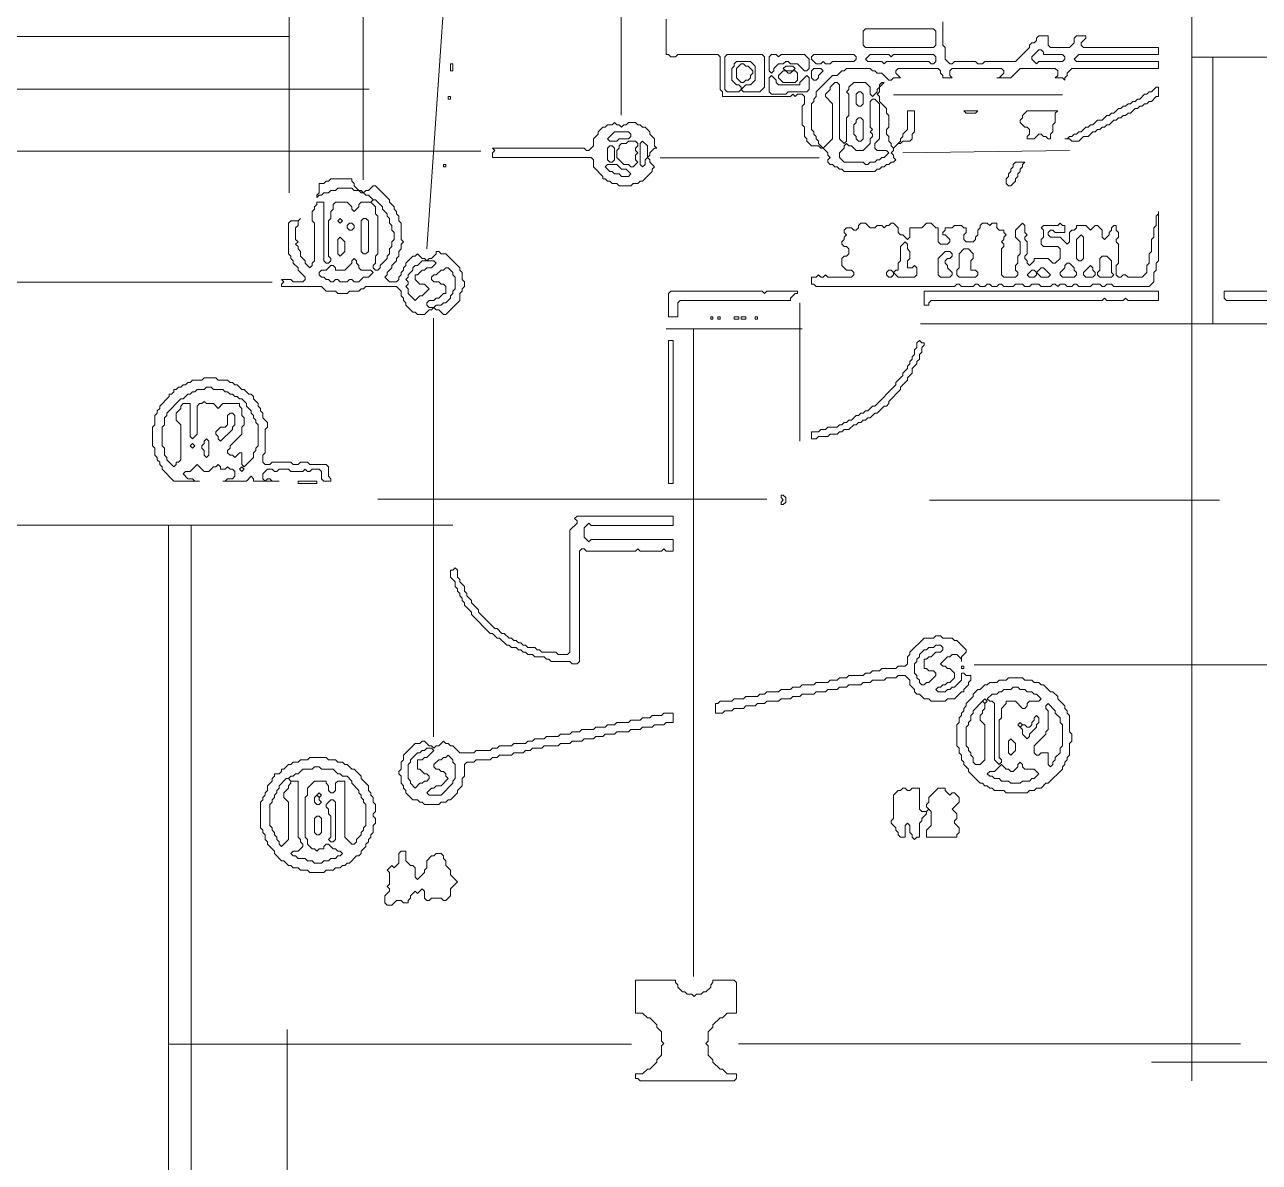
# Model space of a CAD drawing. Header units: millimetres. Extents: x 3 to 412, y 4 to 290.
# Drawn here: x 256.72 to 302.83, y 103.36 to 145.87 of the extents above; entities that cross this region are included whole.
import ezdxf

# ---------------------------------------------------------------- set-up
doc = ezdxf.new("R2010")
doc.units = ezdxf.units.MM
for name, color, linetype, lineweight in [('TRACE_CURVE', 6, 'CONTINUOUS', 0), ('TRACE_STRAIGHT', 5, 'CONTINUOUS', 0), ('TRACE_TEXT_SYMBOL', 6, 'CONTINUOUS', 0)]:
    doc.layers.add(name, color=color, linetype=linetype, lineweight=lineweight)

msp = doc.modelspace()

# ---------------------------------------------------------------- linework, layer by layer
at = {"layer": 'TRACE_CURVE', "color": 6}
for points in [[(280.676, 146.074), (280.676, 144.76), (280.763, 144.76), (280.851, 144.673), (281.026, 144.673), (281.114, 144.76), (282.602, 144.76), (282.69, 144.673), (282.69, 143.447), (282.777, 143.359), (282.777, 143.184), (285.317, 143.184), (285.405, 143.272), (285.492, 143.184), (285.58, 143.272), (285.755, 143.272), (285.843, 143.184), (285.843, 142.921), (285.755, 142.834), (285.755, 142.133), (285.843, 142.046), (285.843, 141.695), (285.93, 141.608), (285.93, 141.52), (286.105, 141.345), (286.368, 141.345), (286.456, 141.257), (286.543, 141.257), (286.718, 141.082), (286.718, 140.995), (286.806, 140.907), (286.718, 140.82), (286.718, 140.732), (286.806, 140.644), (286.893, 140.644), (286.981, 140.557), (287.069, 140.557), (287.156, 140.469), (287.244, 140.469), (287.331, 140.382), (288.47, 140.382), (288.557, 140.469), (288.645, 140.469), (288.733, 140.557), (288.82, 140.557), (288.908, 140.644), (288.995, 140.644), (289.083, 140.732), (289.17, 140.732), (289.258, 140.82), (289.17, 140.907), (289.17, 140.995), (289.083, 141.082), (289.17, 141.17), (289.17, 141.257), (289.346, 141.433), (289.433, 141.433), (289.521, 141.52), (289.783, 141.52), (289.871, 141.608)], [(295.738, 145.023), (295.038, 145.023), (294.95, 145.111), (294.95, 145.461), (294.6, 145.461), (294.512, 145.373), (294.512, 145.286), (294.425, 145.198), (294.337, 145.198), (294.25, 145.111), (294.25, 145.023), (293.724, 144.498), (292.586, 144.498), (292.498, 144.41), (292.323, 144.41), (292.236, 144.498), (291.447, 144.498), (291.36, 144.41), (291.272, 144.41), (291.097, 144.585), (291.097, 145.023), (291.009, 145.111), (291.009, 145.986)], [(286.105, 142.921), (286.193, 143.009), (286.193, 143.096), (286.28, 143.184), (286.28, 143.359), (286.893, 143.972), (287.069, 143.972), (287.244, 144.147), (287.331, 144.147), (287.419, 144.235), (288.295, 144.235), (288.382, 144.147), (288.47, 144.147), (288.557, 144.06), (288.733, 144.06), (288.995, 143.797), (289.083, 143.797), (289.17, 143.885), (289.433, 143.885), (289.258, 144.06), (289.258, 144.147), (289.346, 144.235), (290.834, 144.235), (290.922, 144.147), (290.922, 144.06), (291.009, 143.972), (291.009, 143.885), (291.36, 143.885), (291.272, 143.972), (291.272, 144.147), (291.36, 144.235), (293.199, 144.235), (293.286, 144.147), (293.286, 144.06), (293.111, 143.885), (293.024, 143.885), (293.549, 143.885), (293.899, 144.235), (295.213, 144.235), (295.301, 144.147), (295.301, 143.972), (295.213, 143.885), (295.476, 143.885), (295.563, 143.797), (295.563, 143.885), (295.651, 143.972), (295.651, 144.06), (295.826, 144.235), (299.066, 144.235), (299.066, 144.498), (296.001, 144.498), (295.914, 144.585), (296.089, 144.76), (299.066, 144.76), (299.066, 145.023), (296.264, 145.023), (296.176, 145.111), (296.176, 145.198), (296.351, 145.373), (296.351, 145.461), (296.001, 145.461), (295.914, 145.373), (295.914, 145.198), (295.738, 145.023)], [(289.871, 141.608), (289.871, 141.783), (289.959, 141.87), (289.959, 142.659), (289.696, 142.659), (289.696, 141.958), (289.521, 141.783), (289.521, 141.695), (289.433, 141.608), (289.433, 141.52), (289.17, 141.257), (289.083, 141.345), (289.083, 141.433), (288.995, 141.52), (288.995, 141.695), (288.908, 141.783), (288.908, 141.958), (288.995, 142.046), (288.995, 142.483), (288.908, 142.571), (288.908, 142.746), (288.645, 143.009), (288.645, 143.184), (288.557, 143.272), (288.645, 143.359), (288.645, 143.534), (288.82, 143.709), (288.733, 143.709), (288.645, 143.622), (288.645, 143.534), (288.557, 143.447), (288.557, 143.359), (288.382, 143.184), (288.295, 143.272), (288.295, 143.534), (288.12, 143.709), (287.682, 143.709), (287.506, 143.534), (287.506, 143.447), (287.419, 143.359), (287.506, 143.272), (287.506, 142.483), (287.419, 142.396), (287.419, 141.52), (287.331, 141.433), (287.156, 141.608), (287.156, 143.622), (287.069, 143.709), (286.981, 143.709), (286.806, 143.534), (286.806, 143.447), (286.631, 143.272), (286.631, 143.184), (286.893, 142.921), (286.893, 141.608), (286.543, 141.257), (286.368, 141.433), (286.368, 141.52), (286.28, 141.608), (286.28, 141.695), (286.193, 141.783), (286.193, 141.87), (286.105, 141.958), (286.105, 142.921)]]:
    msp.add_lwpolyline(points, dxfattribs=at)
for points in [[(288.032, 145.636), (288.12, 145.724), (290.659, 145.724), (290.747, 145.636), (290.747, 145.111), (290.659, 145.023), (288.12, 145.023), (288.032, 145.111)], [(294.6, 144.935), (294.688, 144.935), (294.775, 144.848), (294.775, 144.76), (295.476, 144.76), (295.563, 144.673), (295.563, 144.585), (295.476, 144.498), (294.6, 144.498), (294.512, 144.41), (294.337, 144.585), (294.337, 144.673)], [(282.865, 144.673), (282.953, 144.76), (284.266, 144.76), (284.354, 144.673), (284.354, 143.534), (284.179, 143.359), (283.566, 143.359), (283.478, 143.447), (283.653, 143.622), (283.828, 143.622), (284.004, 143.797), (284.004, 144.322), (283.828, 144.498), (283.303, 144.498), (283.215, 144.41), (283.215, 144.322), (283.128, 144.235), (283.128, 143.797), (283.303, 143.622), (283.39, 143.622), (283.478, 143.534), (283.478, 143.447), (283.39, 143.359), (282.953, 143.359), (282.865, 143.447)], [(283.478, 144.41), (283.566, 144.41), (283.653, 144.322), (283.741, 144.322), (283.916, 144.147), (283.916, 144.06), (283.828, 143.972), (283.828, 143.885), (283.741, 143.797), (283.653, 143.797), (283.566, 143.709), (283.478, 143.709), (283.303, 143.885), (283.303, 144.235)], [(284.529, 144.673), (284.617, 144.76), (284.792, 144.76), (284.879, 144.673), (284.967, 144.76), (285.843, 144.76), (286.018, 144.585), (286.018, 144.235), (285.93, 144.147), (285.843, 144.147), (285.58, 144.41), (285.317, 144.41), (285.23, 144.498), (285.142, 144.498), (285.054, 144.41), (284.879, 144.41), (284.704, 144.235), (284.704, 144.147), (284.617, 144.06), (284.529, 144.147)], [(286.105, 144.673), (286.193, 144.76), (287.682, 144.76), (287.769, 144.673), (287.769, 144.585), (287.682, 144.498), (286.893, 144.498), (286.806, 144.41), (286.631, 144.41), (286.543, 144.498), (286.456, 144.41), (286.28, 144.41), (286.105, 144.585)], [(288.295, 144.76), (288.995, 144.76), (289.083, 144.673), (289.17, 144.76), (290.659, 144.76), (290.747, 144.673), (290.747, 144.498), (290.659, 144.41), (290.572, 144.41), (290.484, 144.498), (288.908, 144.498), (288.82, 144.41), (288.733, 144.498), (288.207, 144.498), (288.12, 144.585)], [(284.529, 143.885), (284.617, 143.972), (284.792, 143.797), (284.792, 143.709), (284.879, 143.622), (285.667, 143.622), (285.667, 143.709), (285.93, 143.972), (286.018, 143.885), (286.018, 143.447), (285.93, 143.359), (285.23, 143.359), (285.142, 143.272), (284.617, 143.272), (284.529, 143.359)], [(285.054, 144.147), (285.142, 144.147), (285.23, 144.06), (285.317, 144.06), (285.405, 144.147), (285.492, 144.147), (285.58, 144.06), (285.58, 143.797), (285.492, 143.709), (285.054, 143.709), (284.879, 143.885), (284.879, 143.972)], [(285.054, 144.235), (285.142, 144.322), (285.405, 144.322), (285.492, 144.235), (285.405, 144.147), (285.142, 144.147)], [(286.105, 144.147), (286.193, 144.235), (286.456, 144.235), (286.543, 144.147), (286.368, 143.972), (286.368, 143.885), (286.28, 143.797), (286.193, 143.797), (286.105, 143.885)], [(288.295, 143.009), (288.382, 143.096), (288.47, 143.096), (288.645, 142.921), (288.645, 141.608), (288.47, 141.433), (288.47, 141.257), (288.557, 141.17), (288.908, 141.17), (288.995, 141.082), (288.82, 140.907), (288.733, 140.907), (288.645, 140.82), (288.557, 140.82), (288.47, 140.732), (288.295, 140.732), (288.207, 140.644), (288.12, 140.644), (288.032, 140.732), (287.331, 140.732), (287.156, 140.907), (287.156, 141.082), (287.331, 141.257), (287.331, 141.345), (287.419, 141.433), (287.506, 141.345), (287.594, 141.345), (287.769, 141.17), (288.032, 141.17), (288.295, 141.433), (288.295, 141.608), (288.382, 141.695), (288.382, 141.783), (288.295, 141.87), (288.382, 141.958), (288.295, 142.046)], [(287.769, 143.272), (287.857, 143.359), (287.944, 143.359), (288.032, 143.272), (288.032, 142.921), (287.944, 142.834), (287.857, 142.834), (287.769, 142.921)], [(287.769, 142.308), (287.857, 142.396), (287.944, 142.396), (288.032, 142.308), (288.032, 141.608), (287.944, 141.52), (287.857, 141.52), (287.769, 141.608), (287.769, 141.695), (287.682, 141.783), (287.682, 142.133), (287.769, 142.221)]]:
    msp.add_lwpolyline(points, close=True, dxfattribs=at)
at = {"layer": 'TRACE_STRAIGHT', "color": 5}
for p, q in [((266.592, 186.349), (266.592, 139.595)), ((279.002, 163.994), (279.002, 142.498)), ((271.743, 137.492), (273.319, 160.261)), ((269.356, 158.208), (269.356, 140.075)), ((300.308, 147.738), (300.308, 106.403)), ((246.277, 145.429), (266.592, 145.429)), ((300.308, 144.655), (315.268, 144.655)), ((301.096, 144.655), (301.096, 134.695)), ((237.736, 143.461), (269.582, 143.461)), ((289.17, 143.25), (295.476, 143.25)), ((222.088, 141.143), (273.757, 141.143)), ((289.521, 141.082), (295.738, 141.17)), ((280.452, 140.901), (286.396, 140.901)), ((241.705, 136.25), (265.963, 136.25)), ((285.667, 135.477), (285.667, 130.311)), ((271.992, 134.903), (271.992, 119.265)), ((290.178, 134.695), (304.496, 134.695)), ((280.676, 134.514), (285.755, 134.514)), ((281.695, 134.514), (281.695, 110.301)), ((269.904, 128.143), (284.441, 128.143)), ((290.511, 128.109), (301.346, 128.109)), ((208.6, 127.168), (272.706, 127.168)), ((262.087, 127.168), (262.087, 93.54)), ((262.931, 127.168), (262.931, 93.354)), ((292.186, 121.953), (308.717, 121.953)), ((266.516, 108.332), (266.516, 93.469)), ((262.087, 107.777), (279.389, 107.777)), ((283.374, 107.787), (302.131, 107.787)), ((298.804, 107.103), (322.887, 107.103))]:
    msp.add_line(p, q, dxfattribs=at)
at = {"layer": 'TRACE_TEXT_SYMBOL', "color": 6}
for points in [[(272.619, 144.41), (272.706, 144.41), (272.706, 144.147), (272.619, 144.147)], [(272.531, 143.184), (272.619, 143.184), (272.619, 143.096), (272.531, 143.096)], [(291.798, 142.659), (291.885, 142.571), (292.236, 142.571), (292.323, 142.659)], [(294.162, 142.659), (293.987, 142.483), (293.987, 142.396), (293.899, 142.308), (293.899, 142.221), (294.075, 142.046), (294.162, 142.046), (294.25, 141.958), (294.25, 141.783), (294.162, 141.695), (294.162, 141.608), (294.425, 141.608), (294.6, 141.783), (294.688, 141.783), (294.775, 141.695), (294.863, 141.695), (294.95, 141.608), (295.038, 141.608), (295.038, 141.783), (295.125, 141.87), (295.125, 142.133), (295.213, 142.221), (295.213, 142.571), (295.301, 142.659)], [(278.749, 142.221), (278.661, 142.133), (278.486, 142.133), (278.399, 142.046), (278.311, 142.046), (278.136, 141.87), (278.136, 141.783), (277.961, 141.608), (277.961, 141.345), (277.786, 141.17), (277.698, 141.17), (277.611, 141.257), (274.195, 141.257), (274.283, 141.17), (274.195, 141.082), (274.195, 140.907), (277.873, 140.907), (277.961, 140.82), (277.961, 140.557), (278.311, 140.206), (278.311, 140.119), (278.399, 140.119), (278.486, 140.031), (278.574, 140.031), (278.661, 139.944), (278.837, 139.944), (278.924, 139.856), (279.362, 139.856), (279.45, 139.944), (279.625, 139.944), (279.712, 140.031), (279.8, 140.031), (280.15, 140.382), (280.15, 140.469), (280.238, 140.557), (280.063, 140.732), (280.063, 140.82), (279.975, 140.907), (280.063, 140.995), (280.063, 141.082), (280.238, 141.257), (280.325, 141.257), (280.238, 141.345), (280.238, 141.608), (280.063, 141.783), (280.063, 141.87), (279.888, 142.046), (279.8, 142.046), (279.712, 142.133), (279.625, 142.133), (279.537, 142.221), (279.275, 142.221), (279.187, 142.133), (279.099, 142.133), (279.012, 142.046), (278.924, 142.133), (278.837, 142.133)], [(278.749, 141.87), (279.275, 141.87), (279.362, 141.783), (279.362, 141.695), (279.275, 141.608), (278.924, 141.608), (278.837, 141.52), (278.574, 141.52), (278.486, 141.608)], [(278.486, 141.257), (278.574, 141.345), (278.661, 141.345), (278.749, 141.257), (278.749, 140.82), (278.661, 140.732), (278.574, 140.732), (278.486, 140.82)], [(279.187, 141.433), (279.275, 141.52), (279.537, 141.52), (279.625, 141.433), (279.625, 141.345), (279.537, 141.257), (279.537, 141.17), (279.625, 141.082), (279.537, 140.995), (279.537, 140.82), (279.625, 140.732), (279.45, 140.557), (279.362, 140.557), (279.275, 140.644), (279.099, 140.644), (278.837, 140.907), (278.837, 141.17), (278.924, 141.257), (278.924, 141.345), (279.012, 141.433)], [(279.712, 141.433), (279.8, 141.52), (279.975, 141.345), (279.975, 140.907), (279.888, 140.82), (279.888, 140.644), (279.8, 140.557), (279.712, 140.644)], [(293.724, 140.732), (293.637, 140.644), (293.637, 140.557), (293.549, 140.469), (293.549, 140.382), (293.462, 140.294), (293.462, 140.206), (293.374, 140.119), (293.374, 139.944), (293.462, 139.856), (293.549, 139.856), (293.724, 140.031), (293.724, 140.119), (293.812, 140.206), (293.812, 140.294), (293.899, 140.382), (293.899, 140.469), (293.987, 140.557), (293.987, 140.644), (294.075, 140.732)], [(272.356, 140.644), (272.444, 140.644), (272.444, 140.557), (272.356, 140.557)], [(278.399, 140.557), (278.486, 140.644), (278.837, 140.644), (279.012, 140.469), (279.187, 140.469), (279.362, 140.294), (279.275, 140.206), (279.012, 140.206), (278.924, 140.294), (278.749, 140.294), (278.661, 140.382), (278.574, 140.382)], [(269.641, 139.243), (269.729, 139.331), (269.816, 139.331), (270.079, 139.068), (270.079, 138.98), (270.254, 138.805), (270.254, 138.718), (270.342, 138.63), (270.342, 138.455), (270.429, 138.367), (270.429, 138.192), (270.517, 138.105), (270.517, 137.842), (270.429, 137.754), (270.429, 137.579), (270.342, 137.492), (270.342, 137.317), (270.254, 137.229), (270.254, 137.141), (269.992, 136.879), (269.992, 136.791), (269.904, 136.704), (269.816, 136.704), (269.729, 136.791), (269.729, 136.879), (269.816, 136.966), (269.816, 137.229), (269.904, 137.317), (269.904, 138.718), (269.816, 138.805), (269.816, 139.068)], [(268.415, 138.543), (268.503, 138.63), (268.59, 138.543), (268.503, 138.455)], [(268.766, 138.367), (268.853, 138.455), (268.941, 138.455), (269.028, 138.367), (269.028, 138.28), (268.941, 138.192), (268.853, 138.192), (268.766, 138.28)], [(269.291, 138.543), (269.379, 138.63), (269.466, 138.63), (269.554, 138.543), (269.554, 137.404), (269.466, 137.317), (269.379, 137.317), (269.291, 137.404)], [(268.415, 137.842), (268.503, 137.93), (268.678, 137.754), (268.678, 137.404), (268.503, 137.229), (268.415, 137.317)], [(296.176, 138.017), (296.264, 137.93), (296.264, 137.141), (296.176, 137.054), (296.089, 137.054), (296.001, 137.141), (296.001, 137.842)], [(289.608, 137.754), (289.696, 137.667), (289.696, 137.492), (289.783, 137.404), (289.783, 137.141), (289.696, 137.054), (289.696, 136.791), (289.871, 136.791), (289.959, 136.879), (290.046, 136.791), (290.046, 136.528), (289.959, 136.441), (289.346, 136.441), (289.17, 136.616), (289.258, 136.704), (289.346, 136.704), (289.346, 136.966), (289.433, 137.054), (289.433, 137.579)], [(291.798, 137.492), (291.973, 137.492), (292.148, 137.317), (292.148, 137.141), (292.06, 137.054), (292.06, 136.704), (292.236, 136.704), (292.323, 136.616), (292.323, 136.528), (292.236, 136.441), (291.622, 136.441), (291.535, 136.528), (291.535, 136.704), (291.622, 136.791), (291.622, 137.317)], [(268.941, 137.054), (269.028, 137.141), (269.116, 137.054), (269.116, 136.966), (269.203, 136.879), (269.203, 136.791), (269.291, 136.704), (269.641, 136.704), (269.729, 136.616), (269.554, 136.441), (269.379, 136.441), (269.203, 136.266), (269.028, 136.266), (268.941, 136.353), (268.853, 136.353), (268.766, 136.266), (268.503, 136.266), (268.415, 136.353), (268.328, 136.353), (268.24, 136.266), (268.153, 136.266), (268.065, 136.353), (267.977, 136.353), (267.89, 136.441), (267.802, 136.441), (267.715, 136.528), (267.715, 136.616), (267.802, 136.704), (267.977, 136.704), (268.153, 136.879), (268.24, 136.879), (268.328, 136.791), (268.328, 136.704), (268.678, 136.704), (268.941, 136.966)], [(271.568, 137.054), (272.006, 137.054), (272.093, 136.966), (271.918, 136.791), (271.743, 136.791), (271.656, 136.704), (271.568, 136.704), (271.393, 136.528), (271.305, 136.528), (271.305, 136.353), (271.48, 136.178), (271.656, 136.178), (271.831, 136.003), (271.568, 135.74), (271.48, 135.74), (271.305, 135.565), (271.043, 135.828), (271.043, 136.003), (270.955, 136.09), (271.043, 136.178), (271.043, 136.266), (270.955, 136.353), (271.043, 136.441), (271.043, 136.528), (271.218, 136.704), (271.218, 136.791), (271.305, 136.879), (271.393, 136.879)], [(291.097, 137.404), (291.272, 137.404), (291.36, 137.317), (291.36, 137.229), (291.272, 137.141), (291.185, 137.141), (291.097, 137.054), (291.097, 136.966), (291.185, 136.879), (291.185, 136.791), (291.36, 136.616), (291.36, 136.528), (291.272, 136.441), (290.922, 136.441), (290.834, 136.528), (290.834, 137.141)], [(295.563, 136.879), (295.651, 136.966), (295.738, 136.966), (295.914, 136.791), (295.914, 136.704), (296.001, 136.616), (296.001, 136.528), (295.914, 136.441), (295.476, 136.441), (295.388, 136.528), (295.388, 136.616), (295.563, 136.791)], [(296.877, 137.141), (296.965, 137.229), (297.14, 137.229), (297.315, 137.054), (297.315, 136.616), (297.402, 136.528), (297.315, 136.441), (296.877, 136.441), (296.789, 136.528), (296.789, 136.616), (296.877, 136.704)], [(272.356, 136.704), (272.444, 136.791), (272.531, 136.791), (272.706, 136.616), (272.706, 136.528), (272.794, 136.441), (272.794, 136.003), (272.706, 135.915), (272.706, 135.828), (272.619, 135.74), (272.619, 135.653), (272.444, 135.477), (272.356, 135.477), (272.269, 135.39), (272.093, 135.39), (272.006, 135.302), (271.831, 135.302), (271.743, 135.39), (271.743, 135.477), (271.831, 135.565), (272.006, 135.565), (272.093, 135.653), (272.181, 135.653), (272.356, 135.828), (272.444, 135.828), (272.444, 136.09), (272.356, 136.178), (272.269, 136.178), (272.181, 136.266), (272.006, 136.266), (271.918, 136.353), (271.918, 136.441), (272.006, 136.528), (272.093, 136.528), (272.269, 136.704)], [(288.908, 136.616), (288.995, 136.704), (289.083, 136.704), (289.17, 136.616), (289.17, 136.528), (289.083, 136.441), (288.995, 136.441), (288.908, 136.528)], [(294.337, 136.704), (294.425, 136.704), (294.512, 136.616), (294.512, 136.528), (294.425, 136.441), (294.25, 136.441), (294.162, 136.528)], [(294.688, 136.791), (294.775, 136.791), (295.038, 136.528), (294.95, 136.441), (294.688, 136.441), (294.512, 136.616)], [(296.527, 136.879), (296.614, 136.791), (296.614, 136.704), (296.702, 136.616), (296.702, 136.528), (296.614, 136.441), (296.351, 136.441), (296.264, 136.528), (296.264, 136.616)], [(280.851, 135.915), (280.763, 135.828), (280.763, 134.952), (281.114, 134.952), (281.114, 135.477), (281.201, 135.565), (285.317, 135.565), (285.317, 135.653), (285.492, 135.828), (285.58, 135.828), (285.58, 135.915), (284.441, 135.915), (284.354, 135.828), (284.266, 135.915)], [(290.309, 135.915), (290.309, 135.39), (290.484, 135.39), (290.484, 135.477), (290.572, 135.565), (296.965, 135.565), (297.052, 135.653), (297.14, 135.565), (297.753, 135.565), (297.84, 135.653), (297.928, 135.565), (299.066, 135.565), (299.066, 135.915)], [(301.518, 135.915), (301.518, 135.653), (301.606, 135.565), (303.97, 135.565), (304.058, 135.477), (304.058, 135.39), (304.408, 135.39), (304.321, 135.477), (304.321, 135.915)], [(282.34, 134.952), (282.427, 134.952), (282.427, 134.864), (282.34, 134.864)], [(282.602, 134.952), (282.69, 134.952), (282.69, 134.864), (282.602, 134.864)], [(283.215, 134.952), (283.39, 134.952), (283.39, 134.864), (283.215, 134.864)], [(283.478, 134.952), (283.653, 134.952), (283.653, 134.864), (283.478, 134.864)], [(284.004, 134.952), (284.091, 134.952), (284.091, 134.864), (284.004, 134.864)], [(280.763, 134.076), (280.763, 128.734), (280.938, 128.734), (280.938, 134.076)], [(264.299, 131.274), (264.387, 131.361), (264.474, 131.361), (264.562, 131.274), (264.562, 130.924), (264.474, 130.836), (264.474, 130.748), (264.037, 130.311), (263.949, 130.398), (263.949, 130.486), (263.861, 130.573), (263.861, 130.661), (264.037, 130.836), (264.212, 130.836), (264.299, 130.924)], [(262.898, 130.135), (262.986, 130.223), (263.073, 130.135), (262.986, 130.048)], [(263.424, 130.311), (263.511, 130.398), (263.599, 130.311), (263.599, 129.785), (263.511, 129.698), (263.424, 129.785), (263.424, 129.96), (263.336, 130.048), (263.336, 130.135), (263.424, 130.223)], [(264.737, 129.26), (264.825, 129.347), (264.912, 129.26), (264.825, 129.172)], [(266.927, 128.822), (267.627, 128.822), (267.627, 128.734), (266.927, 128.734)], [(284.967, 128.296), (284.967, 128.209), (285.054, 128.121), (284.967, 128.034), (284.967, 127.946), (285.054, 127.946), (285.142, 128.034), (285.142, 128.209), (285.054, 128.296)], [(290.659, 122.604), (290.747, 122.692), (290.922, 122.692), (291.009, 122.604), (291.009, 122.516), (290.922, 122.429), (290.747, 122.429), (290.572, 122.254), (290.484, 122.254), (290.396, 122.166), (290.309, 122.166), (290.309, 121.816), (290.396, 121.816), (290.484, 121.728), (290.659, 121.728), (290.747, 121.641), (290.747, 121.553), (290.484, 121.29), (290.396, 121.29), (290.309, 121.203), (290.221, 121.203), (290.134, 121.29), (290.134, 121.378), (290.046, 121.466), (290.046, 121.553), (289.959, 121.641), (289.959, 121.991), (290.046, 122.079), (290.046, 122.166), (290.134, 122.254), (290.134, 122.341), (290.309, 122.516), (290.396, 122.516), (290.484, 122.604)], [(291.71, 121.903), (291.798, 121.903), (291.798, 121.816), (291.71, 121.816)], [(293.549, 121.028), (293.637, 121.115), (293.812, 121.115), (293.899, 121.028), (294.075, 121.028), (294.162, 120.94), (294.337, 120.94), (294.425, 120.853), (294.512, 120.853), (294.688, 120.677), (294.6, 120.59), (294.25, 120.59), (294.162, 120.502), (294.162, 120.415), (294.075, 120.327), (293.987, 120.327), (293.724, 120.59), (293.374, 120.59), (293.374, 120.502), (293.199, 120.327), (293.199, 119.977), (293.111, 119.889), (293.111, 118.488), (293.199, 118.4), (293.199, 118.313), (293.111, 118.225), (292.936, 118.4), (292.936, 120.502), (292.849, 120.59), (292.761, 120.59), (292.673, 120.677), (292.849, 120.853), (293.024, 120.853), (293.111, 120.94), (293.199, 120.94), (293.286, 121.028)], [(292.498, 120.59), (292.586, 120.502), (292.586, 120.327), (292.498, 120.24), (292.498, 120.152), (292.411, 120.064), (292.411, 119.889), (292.586, 119.714), (292.586, 118.4), (292.411, 118.225), (292.236, 118.225), (292.148, 118.313), (292.148, 118.488), (292.06, 118.576), (292.06, 118.663), (291.973, 118.751), (291.973, 118.838), (291.885, 118.926), (291.885, 119.627), (291.973, 119.714), (291.973, 119.802), (292.06, 119.889), (292.06, 120.064), (292.148, 120.152), (292.148, 120.24)], [(292.498, 120.59), (292.586, 120.677), (292.673, 120.59), (292.586, 120.502)], [(294.863, 120.415), (294.95, 120.502), (295.213, 120.24), (295.213, 120.152), (295.388, 119.977), (295.388, 119.802), (295.476, 119.714), (295.476, 118.926), (295.388, 118.838), (295.388, 118.663), (295.213, 118.488), (295.213, 118.4), (295.125, 118.313), (295.125, 118.225), (295.038, 118.138), (294.95, 118.225), (294.95, 118.663), (294.688, 118.663), (294.6, 118.576), (294.512, 118.576), (294.425, 118.663), (294.425, 118.926), (294.863, 119.364), (294.863, 119.451), (294.95, 119.539), (294.95, 120.24), (294.863, 120.327)], [(294.425, 119.977), (294.512, 120.064), (294.6, 119.977), (294.6, 119.802), (294.512, 119.714), (294.512, 119.627), (294.25, 119.364), (294.25, 119.276), (294.162, 119.189), (293.987, 119.364), (293.987, 119.539), (293.899, 119.627), (293.987, 119.714), (294.075, 119.714), (294.162, 119.627), (294.25, 119.627), (294.337, 119.714), (294.337, 119.802), (294.425, 119.889)], [(293.812, 119.714), (293.899, 119.802), (293.987, 119.714), (293.899, 119.627)], [(293.462, 119.101), (293.549, 119.189), (293.724, 119.013), (293.724, 118.751), (293.549, 118.576), (293.462, 118.663)], [(271.656, 118.751), (271.743, 118.838), (271.918, 118.838), (272.006, 118.751), (271.743, 118.488), (271.656, 118.488), (271.568, 118.4), (271.393, 118.4), (271.393, 118.05), (271.48, 118.05), (271.656, 117.875), (271.743, 117.875), (271.831, 117.787), (271.831, 117.7), (271.743, 117.612), (271.656, 117.612), (271.568, 117.525), (271.48, 117.525), (271.305, 117.35), (271.13, 117.525), (271.13, 117.612), (271.043, 117.7), (271.043, 118.225), (271.13, 118.313), (271.13, 118.4), (271.393, 118.663), (271.48, 118.663), (271.568, 118.751)], [(272.444, 118.488), (272.531, 118.576), (272.706, 118.4), (272.706, 118.313), (272.794, 118.225), (272.794, 117.7), (272.706, 117.612), (272.706, 117.525), (272.269, 117.087), (271.831, 117.087), (271.743, 117.174), (271.918, 117.35), (272.006, 117.35), (272.093, 117.437), (272.269, 117.437), (272.531, 117.7), (272.444, 117.787), (272.444, 117.875), (272.356, 117.963), (272.269, 117.963), (272.181, 118.05), (272.093, 118.05), (272.006, 118.138), (272.006, 118.225), (272.181, 118.4), (272.269, 118.4), (272.356, 118.488)], [(293.812, 118.225), (293.899, 118.313), (293.987, 118.225), (293.987, 118.138), (294.075, 118.05), (294.425, 118.05), (294.6, 117.875), (294.425, 117.7), (294.337, 117.7), (294.25, 117.612), (293.987, 117.612), (293.899, 117.525), (293.549, 117.525), (293.462, 117.612), (293.199, 117.612), (293.111, 117.7), (292.936, 117.7), (292.849, 117.787), (292.761, 117.787), (292.673, 117.875), (292.761, 117.963), (292.936, 117.963), (293.199, 118.225), (293.374, 118.05), (293.462, 118.05), (293.549, 117.963), (293.637, 117.963), (293.812, 118.138)], [(266.489, 117.7), (266.576, 117.7), (266.664, 117.612), (266.664, 117.525), (266.576, 117.437), (266.576, 117.35), (266.401, 117.174), (266.401, 116.999), (266.576, 116.824), (266.576, 115.423), (266.314, 115.16), (266.226, 115.248), (266.226, 115.335), (266.138, 115.423), (266.138, 115.511), (266.051, 115.598), (266.051, 115.686), (265.963, 115.773), (265.963, 115.861), (265.876, 115.948), (265.876, 116.737), (265.963, 116.824), (265.963, 116.912), (266.051, 116.999), (266.051, 117.087), (266.138, 117.174), (266.138, 117.262), (266.226, 117.35), (266.226, 117.437)], [(267.627, 117.087), (267.715, 117.174), (267.802, 117.087), (267.715, 116.999)], [(289.521, 117.35), (289.433, 117.262), (289.346, 117.262), (289.17, 117.087), (289.17, 116.211), (289.083, 116.124), (289.083, 116.036), (289.258, 115.861), (289.258, 115.773), (289.346, 115.686), (289.346, 115.598), (289.433, 115.511), (289.608, 115.511), (289.608, 115.948), (289.696, 116.036), (289.783, 115.948), (289.783, 115.686), (289.871, 115.598), (289.871, 115.511), (289.959, 115.423), (290.046, 115.511), (290.134, 115.511), (290.134, 116.036), (290.221, 116.124), (290.221, 116.211), (290.396, 116.386), (290.396, 116.474), (290.484, 116.561), (290.572, 116.474), (290.572, 115.948), (290.396, 115.773), (290.396, 115.511), (291.535, 115.511), (291.535, 115.598), (291.622, 115.686), (291.622, 115.861), (291.447, 116.036), (291.447, 116.124), (291.535, 116.211), (291.535, 116.386), (291.36, 116.561), (291.622, 116.824), (291.622, 116.999), (291.447, 117.174), (291.36, 117.174), (291.272, 117.087), (291.097, 117.262), (291.097, 117.35), (290.834, 117.35), (290.484, 116.999), (290.484, 116.824), (290.396, 116.737), (290.396, 116.649), (290.484, 116.561), (290.396, 116.474), (290.221, 116.474), (290.134, 116.561), (290.134, 117.35), (289.871, 117.35), (289.783, 117.262), (289.696, 117.262), (289.608, 117.35)], [(267.54, 116.999), (267.627, 117.087), (267.715, 116.999), (267.715, 116.912), (267.802, 116.824), (267.715, 116.737), (267.627, 116.737), (267.54, 116.824)], [(268.153, 116.912), (268.24, 116.912), (268.328, 116.824), (268.328, 115.423), (268.24, 115.335), (268.153, 115.335), (268.065, 115.423), (268.153, 115.511), (268.153, 116.299), (268.065, 116.386), (268.065, 116.561), (267.977, 116.649), (267.977, 116.737)], [(267.54, 116.211), (267.627, 116.299), (267.715, 116.299), (267.802, 116.211), (267.802, 115.686), (267.715, 115.598), (267.627, 115.598), (267.54, 115.686)], [(270.78, 114.985), (270.692, 114.898), (270.692, 114.547), (270.517, 114.372), (270.429, 114.46), (270.254, 114.284), (270.342, 114.197), (270.342, 113.759), (270.254, 113.671), (270.342, 113.584), (270.342, 113.496), (270.167, 113.321), (270.167, 113.058), (270.254, 112.971), (270.429, 112.971), (270.605, 113.146), (270.78, 113.146), (270.867, 113.058), (271.043, 113.058), (271.043, 113.146), (271.13, 113.234), (271.13, 113.321), (271.305, 113.496), (271.393, 113.409), (271.568, 113.584), (271.656, 113.496), (271.656, 113.234), (271.743, 113.146), (271.831, 113.146), (271.918, 113.234), (272.269, 113.234), (272.356, 113.146), (272.444, 113.146), (272.619, 113.321), (272.619, 113.584), (272.882, 113.847), (272.619, 114.109), (272.619, 114.284), (272.444, 114.46), (272.444, 114.635), (272.356, 114.722), (272.356, 114.81), (272.269, 114.898), (272.093, 114.898), (272.006, 114.81), (271.918, 114.81), (271.743, 114.635), (271.743, 114.372), (271.656, 114.284), (271.656, 114.197), (271.393, 113.934), (271.305, 114.022), (271.305, 114.372), (271.218, 114.46), (271.13, 114.46), (270.955, 114.635), (270.955, 114.985)], [(279.537, 110.168), (279.537, 108.942), (279.8, 108.942), (279.975, 108.767), (280.063, 108.767), (280.325, 108.505), (280.325, 108.417), (280.501, 108.242), (280.501, 107.892), (280.588, 107.804), (280.501, 107.716), (280.501, 107.366), (280.325, 107.191), (280.325, 107.103), (280.063, 106.841), (279.975, 106.841), (279.8, 106.666), (279.537, 106.666), (279.537, 106.49), (279.625, 106.49), (279.712, 106.403), (283.215, 106.403), (283.303, 106.49), (283.303, 106.666), (282.953, 106.666), (282.777, 106.841), (282.69, 106.841), (282.427, 107.103), (282.427, 107.191), (282.252, 107.366), (282.252, 107.716), (282.164, 107.804), (282.252, 107.892), (282.252, 108.242), (282.427, 108.417), (282.427, 108.505), (282.69, 108.767), (282.777, 108.767), (282.953, 108.942), (283.303, 108.942), (283.303, 110.081), (283.215, 110.168), (282.427, 110.168), (282.427, 110.081), (282.34, 109.993), (282.34, 109.906), (282.164, 109.731), (282.077, 109.731), (281.989, 109.643), (281.814, 109.643), (281.727, 109.555), (281.639, 109.643), (281.464, 109.643), (281.376, 109.731), (281.289, 109.731), (281.114, 109.906), (281.114, 109.993), (281.026, 110.081), (281.026, 110.168)]]:
    msp.add_lwpolyline(points, close=True, dxfattribs=at)
for points in [[(298.979, 143.534), (298.804, 143.359), (298.716, 143.359), (298.628, 143.272), (298.541, 143.272), (298.366, 143.096), (298.278, 143.096), (298.191, 143.009), (298.103, 143.009), (298.015, 142.921), (297.928, 142.921), (297.84, 142.834), (297.753, 142.834), (297.665, 142.746), (297.578, 142.746), (297.402, 142.571), (297.315, 142.571), (297.227, 142.483), (297.14, 142.483), (296.965, 142.308), (296.789, 142.308), (296.614, 142.133), (296.527, 142.133), (296.439, 142.046), (296.351, 142.046), (296.176, 141.87), (296.089, 141.87), (296.001, 141.783), (295.914, 141.783), (295.826, 141.695), (295.738, 141.695), (295.651, 141.608), (295.563, 141.608), (295.738, 141.608), (295.826, 141.52), (296.089, 141.52), (296.264, 141.695), (296.439, 141.695), (296.614, 141.87), (296.702, 141.87), (296.789, 141.958), (296.877, 141.958), (296.965, 142.046), (297.052, 142.046), (297.14, 142.133), (297.227, 142.133), (297.402, 142.308), (297.49, 142.308), (297.578, 142.396), (297.665, 142.396), (297.753, 142.483), (297.84, 142.483), (297.928, 142.571), (298.015, 142.571), (298.191, 142.746), (298.278, 142.746), (298.366, 142.834), (298.453, 142.834), (298.541, 142.921), (298.628, 142.921), (298.716, 143.009), (298.804, 143.009), (298.979, 143.184), (299.066, 143.184)], [(299.066, 143.184), (299.066, 143.534), (298.979, 143.534)], [(268.153, 140.119), (268.065, 140.031), (267.977, 140.031), (267.89, 139.944), (267.715, 139.944), (267.715, 139.593), (267.627, 139.506), (267.627, 139.418), (267.715, 139.506), (267.802, 139.506), (267.89, 139.593), (268.065, 139.593), (268.153, 139.681), (268.328, 139.681), (268.415, 139.769), (268.941, 139.769), (269.028, 139.681), (269.203, 139.681), (269.291, 139.593), (269.379, 139.593), (269.466, 139.506), (269.554, 139.506), (269.729, 139.331), (269.641, 139.243), (269.291, 139.243), (269.203, 139.156), (269.203, 139.068), (269.028, 138.893), (268.941, 138.98), (268.941, 139.068), (268.766, 139.243), (268.328, 139.243), (268.24, 139.156), (268.24, 138.98), (268.153, 138.893), (268.153, 138.63), (268.065, 138.543), (268.065, 137.229), (268.153, 137.141), (268.153, 137.054), (268.065, 136.966), (267.977, 136.966), (267.89, 137.054), (267.89, 139.243), (267.627, 139.243), (267.627, 139.156), (267.54, 139.068), (267.54, 138.98), (267.452, 138.893), (267.452, 138.543), (267.54, 138.455), (267.54, 137.054), (267.452, 136.966), (267.452, 136.879), (267.364, 136.791), (267.189, 136.966), (267.189, 137.054), (267.014, 137.229), (267.014, 137.404), (266.927, 137.492), (266.927, 137.579), (266.839, 137.667), (266.927, 137.754), (266.839, 137.842)], [(272.269, 137.317), (272.181, 137.404), (272.093, 137.404), (272.093, 137.317), (271.918, 137.141), (271.831, 137.141), (271.743, 137.054), (271.656, 137.141), (271.568, 137.141), (271.393, 137.317), (271.305, 137.229), (271.218, 137.229), (270.955, 136.966), (270.955, 136.879), (270.867, 136.791), (270.867, 136.704), (270.78, 136.616), (270.78, 136.528), (270.692, 136.441), (270.692, 136.353), (270.605, 136.266), (270.342, 136.266), (270.167, 136.441), (270.254, 136.528), (270.254, 136.616), (270.429, 136.791), (270.429, 136.879), (270.605, 137.054), (270.605, 137.141), (270.692, 137.229), (270.692, 137.404), (270.78, 137.492), (270.78, 137.667), (270.867, 137.754), (270.78, 137.842), (270.78, 138.455), (270.692, 138.543), (270.692, 138.718), (270.605, 138.805), (270.605, 138.893), (270.517, 138.98), (270.517, 139.068), (270.342, 139.243), (270.342, 139.331), (269.816, 139.856), (269.729, 139.856), (269.554, 139.681), (269.466, 139.681), (269.379, 139.593), (269.291, 139.681), (269.203, 139.681), (269.028, 139.856), (269.028, 139.944), (268.941, 140.031), (268.941, 140.119), (268.153, 140.119)], [(287.682, 136.528), (287.594, 136.441), (286.718, 136.441), (286.631, 136.528), (286.543, 136.441), (286.456, 136.441), (286.368, 136.528), (286.28, 136.441), (286.105, 136.441), (286.105, 136.178), (286.193, 136.178), (286.28, 136.09), (291.447, 136.09), (291.535, 136.178), (291.622, 136.178), (291.71, 136.09), (292.148, 136.09), (292.236, 136.178), (292.323, 136.178), (292.411, 136.09), (292.586, 136.09), (292.673, 136.178), (292.761, 136.178), (292.849, 136.09), (293.024, 136.09), (293.111, 136.178), (293.199, 136.178), (293.286, 136.09), (293.637, 136.09), (293.724, 136.178), (293.987, 136.178), (294.075, 136.09), (294.25, 136.09), (294.337, 136.178), (294.6, 136.178), (294.688, 136.09), (295.038, 136.09), (295.125, 136.178), (295.213, 136.178), (295.301, 136.09), (295.388, 136.178), (295.563, 136.178), (295.651, 136.09), (295.826, 136.09), (295.914, 136.178), (296.001, 136.178), (296.089, 136.09), (296.527, 136.09), (296.614, 136.178), (296.877, 136.178), (296.965, 136.09), (297.052, 136.09), (297.14, 136.178), (297.315, 136.178), (297.402, 136.09), (298.716, 136.09), (298.891, 136.266), (298.891, 136.616), (298.979, 136.704), (298.979, 136.966), (299.066, 137.054), (299.066, 138.893)], [(299.066, 138.893), (299.066, 138.805), (298.979, 138.718), (298.979, 138.367), (298.891, 138.28), (298.891, 137.93), (298.804, 137.842), (298.804, 137.404), (298.716, 137.317), (298.716, 136.966), (298.628, 136.879), (298.628, 136.616), (298.453, 136.441), (297.928, 136.441), (297.84, 136.528), (297.753, 136.528), (297.665, 136.441), (297.578, 136.441), (297.49, 136.528), (297.49, 136.879), (297.578, 136.966), (297.578, 137.667), (297.49, 137.754), (297.49, 137.842), (297.578, 137.93), (297.578, 138.105), (297.49, 138.192), (297.49, 138.367), (297.402, 138.367), (297.315, 138.28), (297.315, 138.192), (297.227, 138.105), (297.227, 138.017), (297.052, 137.842), (296.965, 137.93), (296.965, 138.192), (296.789, 138.367), (296.702, 138.367), (296.527, 138.192), (296.351, 138.367), (296.001, 138.367), (296.001, 138.28), (295.914, 138.192), (295.826, 138.192), (295.738, 138.105), (295.738, 137.754), (295.651, 137.667), (295.388, 137.93), (295.038, 137.93), (294.95, 138.017), (294.95, 138.105), (295.038, 138.192), (295.125, 138.192), (295.213, 138.105), (295.563, 138.105), (295.563, 138.367), (295.476, 138.367), (295.388, 138.455), (295.301, 138.367), (294.775, 138.367), (294.688, 138.28), (294.775, 138.192), (294.775, 137.93), (294.688, 137.842)], [(266.839, 137.842), (266.839, 138.28), (266.927, 138.367), (266.927, 138.543), (267.014, 138.63), (266.927, 138.543), (266.664, 138.543), (266.576, 138.455), (266.576, 137.317), (266.664, 137.229), (266.664, 137.141), (266.751, 137.054), (266.751, 136.966), (266.927, 136.791), (266.927, 136.704), (267.189, 136.441), (267.189, 136.353), (267.102, 136.266), (266.751, 136.266), (266.664, 136.353), (266.314, 136.353), (266.401, 136.266), (266.314, 136.178), (266.314, 136.09), (267.802, 136.09), (267.977, 135.915), (268.328, 135.915), (268.415, 135.828), (268.766, 135.828), (268.853, 135.915), (269.203, 135.915), (269.291, 136.003), (269.379, 136.003), (269.466, 136.09), (270.605, 136.09), (270.78, 135.915), (270.78, 135.74), (270.867, 135.653), (270.867, 135.565), (270.955, 135.477), (270.955, 135.39), (271.218, 135.127), (271.305, 135.127), (271.393, 135.04), (271.656, 135.04), (271.831, 135.215), (271.918, 135.215), (272.006, 135.302), (272.093, 135.215), (272.181, 135.215), (272.356, 135.04), (272.444, 135.04), (272.969, 135.565), (272.969, 135.828), (273.057, 135.915), (273.057, 136.003), (273.144, 136.09), (273.144, 136.266), (273.057, 136.353), (273.057, 136.616), (272.969, 136.704), (272.969, 136.791), (272.444, 137.317), (272.269, 137.317)], [(291.885, 138.105), (291.885, 138.28), (291.798, 138.28), (291.71, 138.367), (291.447, 138.367), (291.36, 138.28), (291.097, 138.28), (291.097, 138.192), (291.009, 138.105), (291.009, 138.017), (291.097, 138.017), (291.272, 137.842), (291.272, 137.754), (291.185, 137.667), (290.922, 137.667), (290.834, 137.754), (290.834, 138.28), (290.747, 138.28), (290.572, 138.455), (290.396, 138.455), (290.221, 138.28), (289.783, 138.28), (289.783, 137.93), (289.696, 137.842), (289.521, 138.017), (289.433, 138.017), (289.346, 138.105), (289.346, 138.28), (289.17, 138.455), (289.083, 138.455), (288.995, 138.367), (288.908, 138.367), (288.82, 138.28), (288.733, 138.367), (288.557, 138.367), (288.47, 138.28), (288.295, 138.28), (288.12, 138.455), (287.944, 138.455), (287.857, 138.367), (287.857, 138.28), (287.769, 138.192), (287.682, 138.192), (287.594, 138.28), (287.419, 138.28), (287.331, 138.192), (287.331, 138.105), (287.419, 138.017), (287.331, 137.93), (287.331, 137.842), (287.244, 137.754), (287.244, 137.667), (287.331, 137.579), (287.419, 137.579), (287.506, 137.492), (287.506, 137.317), (287.419, 137.229), (287.331, 137.229), (287.244, 137.141), (287.244, 136.879), (287.419, 136.704), (287.594, 136.704), (287.682, 136.616), (287.682, 136.528)], [(294.688, 137.842), (294.688, 137.667), (294.775, 137.579), (295.301, 137.579), (295.388, 137.492), (295.388, 137.141), (295.213, 136.966), (295.125, 136.966), (294.95, 137.141), (294.425, 137.141), (294.425, 137.054), (294.25, 136.879), (294.162, 136.966), (294.162, 137.054), (294.075, 137.141), (294.075, 137.229), (294.162, 137.317), (294.162, 137.754), (294.075, 137.842), (294.075, 137.93), (294.162, 138.017), (294.075, 138.105), (294.075, 138.367), (293.987, 138.455), (293.724, 138.192), (293.724, 137.93), (293.899, 137.754), (293.899, 137.317), (293.812, 137.229), (293.812, 136.966), (293.724, 136.879), (293.724, 136.704), (293.812, 136.616), (293.812, 136.528), (293.724, 136.441), (293.286, 136.441), (293.199, 136.528), (293.199, 137.492), (293.286, 137.579), (293.286, 137.667), (293.199, 137.754), (293.286, 137.842), (293.286, 137.93), (293.374, 138.017), (293.286, 138.105), (293.286, 138.192), (293.111, 138.192), (293.024, 138.28), (293.024, 138.455), (292.849, 138.455), (292.761, 138.367), (292.673, 138.455), (292.498, 138.455), (292.411, 138.367), (292.411, 138.28), (292.323, 138.192), (292.323, 138.017), (292.236, 137.93), (292.236, 137.842), (292.148, 137.754), (291.885, 137.754), (291.798, 137.842), (291.798, 138.017), (291.885, 138.105)], [(290.134, 134.076), (290.046, 133.989), (290.046, 133.814), (289.959, 133.726), (289.959, 133.551), (289.871, 133.463), (289.871, 133.376), (289.783, 133.288), (289.783, 133.201), (289.696, 133.113), (289.696, 133.025), (289.521, 132.85), (289.521, 132.763), (289.258, 132.5), (289.258, 132.412), (288.47, 131.624), (288.382, 131.624), (288.207, 131.449), (288.12, 131.449), (288.032, 131.361), (287.944, 131.361), (287.857, 131.274), (287.769, 131.274), (287.594, 131.099), (287.506, 131.099), (287.419, 131.011), (287.331, 131.011), (287.244, 130.924), (287.156, 130.924), (287.069, 130.836), (286.718, 130.836), (286.631, 130.748), (286.456, 130.748), (286.368, 130.661), (286.105, 130.661), (286.105, 130.398), (286.28, 130.398), (286.368, 130.486), (286.718, 130.486), (286.806, 130.573), (287.069, 130.573), (287.156, 130.661), (287.244, 130.661), (287.331, 130.748), (287.506, 130.748), (287.682, 130.924), (287.769, 130.924), (287.857, 131.011), (287.944, 131.011), (288.032, 131.099), (288.12, 131.099), (288.207, 131.186), (288.295, 131.186), (288.47, 131.361), (288.557, 131.361), (288.82, 131.624), (288.908, 131.624), (288.995, 131.712), (288.995, 131.799), (289.433, 132.237), (289.433, 132.325), (289.696, 132.588), (289.696, 132.675), (289.871, 132.85)], [(289.871, 132.85), (289.871, 133.025), (290.046, 133.201), (290.046, 133.288), (290.134, 133.376), (290.134, 133.551), (290.221, 133.638), (290.221, 133.814), (290.309, 133.901), (290.309, 133.989), (290.221, 133.989), (290.134, 134.076)], [(263.424, 132.675), (263.336, 132.588), (262.986, 132.588), (262.898, 132.5), (262.811, 132.5), (262.723, 132.412), (262.635, 132.412), (262.548, 132.325), (262.46, 132.325), (262.373, 132.237), (262.285, 132.237), (262.285, 132.15), (262.198, 132.062), (262.11, 132.062), (262.11, 131.974), (261.76, 131.624), (261.76, 131.537), (261.672, 131.449), (261.672, 131.361), (261.584, 131.274), (261.584, 130.924), (261.497, 130.836), (261.497, 130.135), (261.584, 130.048), (261.584, 129.785), (261.672, 129.698), (261.672, 129.61), (261.76, 129.522), (261.76, 129.435), (261.847, 129.347), (261.847, 129.26), (262.285, 128.822), (263.248, 128.822), (263.073, 128.822), (262.986, 128.909), (262.811, 128.909), (262.635, 129.085), (262.723, 129.172), (262.898, 129.172), (263.161, 129.435), (263.424, 129.172), (263.599, 129.172), (263.774, 129.347), (263.861, 129.347), (263.949, 129.435), (264.037, 129.347), (264.037, 129.26), (264.212, 129.26), (264.299, 129.347), (264.387, 129.26), (264.474, 129.26), (264.562, 129.172), (264.562, 128.997), (264.474, 128.909), (264.299, 128.909), (264.212, 128.822), (264.124, 128.822), (265, 128.822), (265.175, 128.997), (265.263, 128.909), (265.263, 128.822), (266.226, 128.822), (265.963, 128.822), (265.876, 128.909)], [(265.876, 128.909), (265.788, 128.909), (265.7, 128.822), (265.613, 128.909), (265.613, 129.085), (265.788, 129.26), (265.963, 129.26), (266.051, 129.172), (266.138, 129.172), (266.226, 129.26), (266.576, 129.26), (266.664, 129.172), (267.102, 129.172), (267.189, 129.26), (267.277, 129.172), (267.364, 129.172), (267.452, 129.26), (267.715, 129.26), (267.802, 129.172), (267.802, 128.909), (267.89, 128.822), (268.153, 128.822), (268.153, 128.909), (268.065, 128.997), (268.065, 129.347), (267.977, 129.435), (267.364, 129.435), (267.277, 129.522), (267.014, 129.522), (266.927, 129.435), (266.751, 129.435), (266.664, 129.522), (265.963, 129.522), (265.876, 129.435), (265.7, 129.435), (265.613, 129.522), (265.613, 129.785), (265.7, 129.873), (265.7, 130.748), (265.788, 130.836), (265.788, 131.011), (265.613, 131.186), (265.613, 131.361), (265.525, 131.449), (265.525, 131.537), (265.438, 131.624), (265.438, 131.712), (265.263, 131.887), (265.263, 131.974), (265.175, 132.062), (265.087, 132.062), (264.912, 132.237), (264.825, 132.237), (264.65, 132.412), (264.562, 132.412), (264.474, 132.5), (264.387, 132.5), (264.299, 132.588), (263.949, 132.588), (263.861, 132.675), (263.424, 132.675)], [(262.548, 130.924), (262.548, 129.61), (262.46, 129.522), (262.373, 129.522), (262.373, 129.435), (262.285, 129.347), (262.022, 129.61), (262.022, 129.698), (261.935, 129.785), (261.935, 130.048), (261.847, 130.135), (261.847, 130.836), (261.935, 130.924), (261.935, 131.186), (262.022, 131.274), (262.022, 131.361), (262.548, 131.887), (262.635, 131.887), (262.811, 132.062), (262.898, 132.062), (262.986, 132.15), (263.073, 132.15), (263.161, 132.237), (263.424, 132.237)], [(263.424, 132.237), (263.511, 132.325), (263.686, 132.325), (263.774, 132.237), (264.124, 132.237), (264.212, 132.15), (264.299, 132.15), (264.387, 132.062), (264.474, 132.062), (264.562, 131.974), (264.65, 131.974), (264.737, 131.887), (264.825, 131.887), (265, 131.712), (265, 131.624), (265.175, 131.449), (265.175, 131.361), (265.263, 131.274), (265.263, 131.186), (265.35, 131.099), (265.35, 131.011), (265.438, 130.924), (265.438, 130.135), (265.35, 130.048), (265.35, 129.96), (265.263, 129.873), (265.263, 129.698), (264.912, 129.347), (264.825, 129.435), (264.825, 129.873), (264.737, 129.873), (264.562, 129.698), (264.474, 129.785), (264.387, 129.785), (264.299, 129.873), (264.299, 129.96), (264.387, 130.048), (264.387, 130.135), (264.825, 130.573), (264.825, 130.836), (264.912, 130.924), (264.912, 131.186), (264.825, 131.274), (264.825, 131.537), (264.737, 131.624), (264.737, 131.712), (264.124, 131.712), (263.949, 131.537), (263.774, 131.712), (263.511, 131.712), (263.424, 131.799), (263.336, 131.712), (263.248, 131.712), (263.161, 131.624), (263.161, 130.573), (262.986, 130.398), (262.898, 130.486), (262.898, 131.712), (262.635, 131.712), (262.548, 131.624), (262.548, 131.537), (262.373, 131.361), (262.373, 131.099), (262.548, 130.924)], [(277.348, 127.508), (277.26, 127.421), (277.348, 127.333), (277.348, 127.245), (277.085, 126.983), (277.085, 122.429), (276.998, 122.341), (276.647, 122.341), (276.56, 122.429), (276.034, 122.429), (275.947, 122.516), (275.859, 122.516), (275.772, 122.604), (275.509, 122.604), (275.421, 122.692), (275.334, 122.692), (275.246, 122.779), (275.159, 122.779), (275.071, 122.867), (274.983, 122.867), (274.896, 122.954), (274.808, 122.954), (274.633, 123.129), (274.545, 123.129), (274.37, 123.305), (274.283, 123.305), (273.67, 123.918), (273.67, 124.005), (273.407, 124.268), (273.407, 124.356), (273.232, 124.531), (273.232, 124.618), (273.144, 124.706), (273.144, 124.881), (272.969, 125.056), (272.969, 125.144), (272.882, 125.231), (272.882, 125.494), (272.794, 125.582), (272.706, 125.494), (272.619, 125.494), (272.619, 125.231), (272.794, 125.056), (272.794, 124.881), (272.882, 124.793), (272.882, 124.706), (272.969, 124.618), (272.969, 124.531), (273.057, 124.443), (273.057, 124.356), (273.144, 124.268), (273.144, 124.18), (273.407, 123.918), (273.407, 123.83), (274.108, 123.129), (274.195, 123.129), (274.37, 122.954), (274.458, 122.954), (274.721, 122.692), (274.808, 122.692), (274.896, 122.604), (275.071, 122.604), (275.159, 122.516), (275.246, 122.516)], [(275.246, 122.516), (275.334, 122.429), (275.421, 122.429), (275.509, 122.341), (275.684, 122.341), (275.772, 122.254), (276.122, 122.254), (276.209, 122.166), (276.297, 122.166), (276.385, 122.079), (277.085, 122.079), (277.173, 121.991), (277.348, 121.991), (277.435, 122.079), (277.435, 126.195), (277.523, 126.282), (277.611, 126.282), (277.698, 126.195), (279.537, 126.195), (279.625, 126.282), (279.712, 126.195), (280.501, 126.195), (280.588, 126.282), (280.676, 126.195), (280.938, 126.195), (280.938, 126.632), (277.873, 126.632), (277.786, 126.545), (277.611, 126.72), (277.611, 127.07), (277.786, 127.245), (277.873, 127.158), (280.938, 127.158), (280.938, 127.508), (277.348, 127.508)], [(290.747, 123.042), (290.659, 122.954), (290.309, 122.954), (289.783, 122.429), (289.783, 122.341), (289.696, 122.254), (289.696, 121.991), (289.608, 121.903), (289.346, 121.903), (289.258, 121.816), (288.733, 121.816), (288.645, 121.728), (288.382, 121.728), (288.295, 121.641), (288.12, 121.641), (288.032, 121.553), (287.506, 121.553), (287.419, 121.466), (287.156, 121.466), (287.069, 121.378), (286.806, 121.378), (286.718, 121.29), (286.28, 121.29), (286.193, 121.203), (285.755, 121.203), (285.667, 121.115), (285.405, 121.115), (285.317, 121.028), (284.967, 121.028), (284.879, 120.94), (284.441, 120.94), (284.354, 120.853), (284.179, 120.853), (284.091, 120.765), (283.653, 120.765), (283.566, 120.677), (283.215, 120.677), (283.128, 120.59), (282.69, 120.59), (282.602, 120.502), (282.515, 120.502), (282.515, 120.152), (282.777, 120.152), (282.865, 120.24), (283.128, 120.24), (283.215, 120.327), (283.566, 120.327), (283.653, 120.415), (284.004, 120.415), (284.091, 120.502), (284.354, 120.502), (284.441, 120.59), (284.879, 120.59), (284.967, 120.677), (285.317, 120.677), (285.405, 120.765), (285.667, 120.765), (285.755, 120.853), (286.193, 120.853), (286.28, 120.94), (286.631, 120.94), (286.718, 121.028), (287.069, 121.028), (287.156, 121.115)], [(291.885, 122.516), (291.535, 122.867), (291.447, 122.867), (291.36, 122.954), (291.009, 122.954), (290.922, 123.042), (290.747, 123.042)], [(287.156, 121.115), (287.419, 121.115), (287.506, 121.203), (287.944, 121.203), (288.032, 121.29), (288.295, 121.29), (288.382, 121.378), (288.82, 121.378), (288.908, 121.466), (289.258, 121.466), (289.346, 121.553), (289.608, 121.553), (289.783, 121.378), (289.783, 121.203), (289.959, 121.028), (289.959, 120.94), (290.046, 120.853), (290.134, 120.853), (290.309, 120.677), (290.484, 120.677), (290.572, 120.59), (291.097, 120.59), (291.185, 120.677), (291.447, 120.677), (291.71, 120.94), (291.798, 120.94), (291.798, 121.028), (291.973, 121.203), (291.973, 121.29), (292.06, 121.378), (292.06, 121.553), (291.885, 121.553), (291.798, 121.641), (291.71, 121.641), (291.71, 121.378), (291.447, 121.115), (291.36, 121.115), (291.272, 121.028), (291.185, 121.028), (291.097, 120.94), (290.834, 120.94), (290.747, 121.028), (290.834, 121.115), (290.922, 121.115), (291.009, 121.203), (291.097, 121.203), (291.185, 121.29), (291.272, 121.29), (291.447, 121.466), (291.447, 121.641), (291.272, 121.816), (291.185, 121.816), (291.097, 121.903), (291.009, 121.903), (290.922, 121.991), (291.185, 122.254), (291.272, 122.254), (291.36, 122.341), (291.535, 122.341), (291.71, 122.166), (291.71, 122.079), (291.71, 122.254), (291.885, 122.429), (291.885, 122.516)], [(293.462, 121.466), (293.374, 121.378), (293.111, 121.378), (293.024, 121.29), (292.761, 121.29), (292.673, 121.203), (292.586, 121.203), (292.411, 121.028), (292.323, 121.028), (292.148, 120.853), (292.148, 120.765), (291.885, 120.502), (291.885, 120.415), (291.798, 120.327), (291.798, 120.24), (291.71, 120.152), (291.71, 120.064), (291.622, 119.977), (291.622, 119.802), (291.535, 119.714), (291.535, 118.926), (291.622, 118.838), (291.622, 118.663), (291.71, 118.576), (291.71, 118.4), (291.798, 118.313), (291.798, 118.225), (291.973, 118.05), (291.973, 117.963), (292.411, 117.525), (292.498, 117.525), (292.586, 117.437), (292.673, 117.437), (292.761, 117.35), (292.849, 117.35), (292.936, 117.262), (293.286, 117.262), (293.374, 117.174), (294.162, 117.174), (294.25, 117.262), (294.425, 117.262), (294.512, 117.35), (294.688, 117.35), (294.863, 117.525), (294.95, 117.525), (295.476, 118.05), (295.476, 118.138), (295.563, 118.225), (295.563, 118.313), (295.651, 118.4), (295.651, 118.488), (295.738, 118.576), (295.738, 119.013), (295.826, 119.101), (295.826, 119.364), (295.738, 119.451), (295.738, 120.064), (295.651, 120.152), (295.651, 120.24), (295.563, 120.327), (295.563, 120.415), (295.301, 120.677), (295.301, 120.765), (295.125, 120.94)], [(295.125, 120.94), (295.038, 120.94), (294.775, 121.203), (294.688, 121.203), (294.6, 121.29), (294.425, 121.29), (294.337, 121.378), (294.075, 121.378), (293.987, 121.466), (293.462, 121.466)], [(280.588, 120.152), (280.501, 120.064), (280.15, 120.064), (280.063, 119.977), (279.8, 119.977), (279.712, 119.889), (279.362, 119.889), (279.275, 119.802), (278.837, 119.802), (278.749, 119.714), (278.486, 119.714), (278.399, 119.627), (278.048, 119.627), (277.961, 119.539), (277.523, 119.539), (277.435, 119.451), (277.173, 119.451), (277.085, 119.364), (276.735, 119.364), (276.647, 119.276), (276.209, 119.276), (276.122, 119.189), (275.772, 119.189), (275.684, 119.101), (275.509, 119.101), (275.421, 119.013), (274.983, 119.013), (274.896, 118.926), (274.458, 118.926), (274.37, 118.838), (274.195, 118.838), (274.108, 118.751), (273.582, 118.751), (273.495, 118.663), (272.969, 118.663), (272.706, 118.926), (272.619, 118.926), (272.531, 119.013), (272.444, 119.013), (272.356, 119.101), (272.181, 118.926), (272.093, 118.926), (272.006, 118.838), (271.918, 118.926), (271.831, 118.926), (271.656, 119.101), (271.568, 119.101), (271.48, 119.013), (271.305, 119.013), (270.867, 118.576), (270.867, 118.4), (270.78, 118.313), (270.78, 118.05), (270.692, 117.963), (270.692, 117.875), (270.78, 117.787), (270.78, 117.525), (270.867, 117.437), (270.867, 117.35), (270.955, 117.262), (270.955, 117.174), (271.218, 116.912), (271.393, 116.912), (271.48, 116.824)], [(271.48, 116.824), (271.568, 116.824), (271.656, 116.737), (272.181, 116.737), (272.269, 116.824), (272.444, 116.824), (272.531, 116.912), (272.619, 116.912), (272.882, 117.174), (272.882, 117.262), (273.057, 117.437), (273.057, 117.7), (273.144, 117.787), (273.144, 118.225), (273.232, 118.313), (273.495, 118.313), (273.582, 118.4), (274.108, 118.4), (274.195, 118.488), (274.37, 118.488), (274.458, 118.576), (274.896, 118.576), (274.983, 118.663), (275.334, 118.663), (275.421, 118.751), (275.596, 118.751), (275.684, 118.838), (276.034, 118.838), (276.122, 118.926), (276.647, 118.926), (276.735, 119.013), (277.085, 119.013), (277.173, 119.101), (277.523, 119.101), (277.611, 119.189), (277.961, 119.189), (278.048, 119.276), (278.311, 119.276), (278.399, 119.364), (278.749, 119.364), (278.837, 119.451), (279.275, 119.451), (279.362, 119.539), (279.712, 119.539), (279.8, 119.627), (280.15, 119.627), (280.238, 119.714), (280.588, 119.714), (280.676, 119.802), (280.938, 119.802), (280.938, 120.152), (280.588, 120.152)], [(267.364, 118.488), (267.277, 118.4), (267.014, 118.4), (266.927, 118.313), (266.751, 118.313), (266.664, 118.225), (266.576, 118.225), (266.401, 118.05), (266.314, 118.05), (266.314, 117.963), (266.226, 117.875), (266.051, 117.875), (266.051, 117.787), (265.963, 117.7), (265.963, 117.612), (265.788, 117.437), (265.788, 117.262), (265.7, 117.174), (265.7, 117.087), (265.613, 116.999), (265.613, 116.912), (265.525, 116.824), (265.525, 115.861), (265.613, 115.773), (265.613, 115.686), (265.7, 115.598), (265.7, 115.423), (265.788, 115.335), (265.788, 115.248), (266.051, 114.985), (266.051, 114.898), (266.314, 114.635), (266.401, 114.635), (266.576, 114.46), (266.664, 114.46), (266.751, 114.372), (266.927, 114.372), (267.014, 114.284), (267.277, 114.284), (267.364, 114.197), (267.89, 114.197), (267.977, 114.284), (268.24, 114.284), (268.328, 114.372), (268.503, 114.372), (268.59, 114.46), (268.678, 114.46), (268.766, 114.547), (268.853, 114.547), (269.116, 114.81), (269.203, 114.81), (269.291, 114.898), (269.291, 114.985), (269.466, 115.16), (269.466, 115.248), (269.554, 115.335), (269.554, 115.423), (269.641, 115.511), (269.641, 115.598), (269.729, 115.686), (269.729, 115.948), (269.816, 116.036), (269.816, 116.211), (269.729, 116.299)], [(267.452, 118.05), (267.54, 118.138), (267.715, 118.138), (267.802, 118.05), (268.24, 118.05), (268.415, 117.875), (268.503, 117.875), (268.59, 117.787), (268.766, 117.787), (268.941, 117.612), (268.941, 117.525), (269.203, 117.262), (269.203, 117.174), (269.291, 117.087), (269.291, 116.999), (269.379, 116.912), (269.379, 116.824), (269.466, 116.737), (269.466, 115.948), (269.379, 115.861), (269.379, 115.773), (269.291, 115.686), (269.291, 115.598), (269.116, 115.423), (269.116, 115.335), (269.028, 115.248), (268.941, 115.248), (268.678, 115.511), (268.678, 117.612), (268.415, 117.612), (268.328, 117.525), (268.328, 117.262), (268.24, 117.174), (268.153, 117.174), (268.065, 117.262), (268.065, 117.437), (267.977, 117.525), (267.977, 117.612), (267.54, 117.612), (267.277, 117.35), (267.277, 117.087), (267.189, 116.999), (267.189, 115.511), (267.277, 115.423), (267.277, 115.248), (267.452, 115.073), (267.54, 115.073), (267.627, 114.985), (267.715, 115.073), (267.89, 115.073), (267.89, 115.16), (267.977, 115.248), (268.065, 115.248), (268.24, 115.073), (268.328, 115.073), (268.415, 114.985), (268.503, 114.985), (268.59, 114.898), (268.503, 114.81), (268.415, 114.81), (268.328, 114.722), (268.153, 114.722), (268.065, 114.635), (267.89, 114.635)], [(269.729, 116.299), (269.729, 116.386), (269.816, 116.474), (269.816, 116.737), (269.729, 116.824), (269.729, 116.999), (269.641, 117.087), (269.641, 117.174), (269.554, 117.262), (269.554, 117.437), (269.291, 117.7), (269.291, 117.787), (269.028, 118.05), (268.941, 118.05), (268.766, 118.225), (268.678, 118.225), (268.59, 118.313), (268.415, 118.313), (268.328, 118.4), (268.065, 118.4), (267.977, 118.488), (267.364, 118.488)], [(267.89, 114.635), (267.802, 114.547), (267.54, 114.547), (267.452, 114.635), (267.277, 114.635), (267.189, 114.722), (266.927, 114.722), (266.839, 114.81), (266.751, 114.81), (266.664, 114.898), (266.751, 114.985), (266.927, 114.985), (267.102, 115.16), (267.102, 115.248), (267.014, 115.335), (267.014, 115.423), (266.927, 115.511), (266.927, 117.612), (266.664, 117.612), (266.576, 117.7), (266.664, 117.787), (266.751, 117.787), (266.839, 117.875), (266.927, 117.875), (267.102, 118.05), (267.452, 118.05)]]:
    msp.add_lwpolyline(points, dxfattribs=at)

doc.saveas('drawing.dxf')
